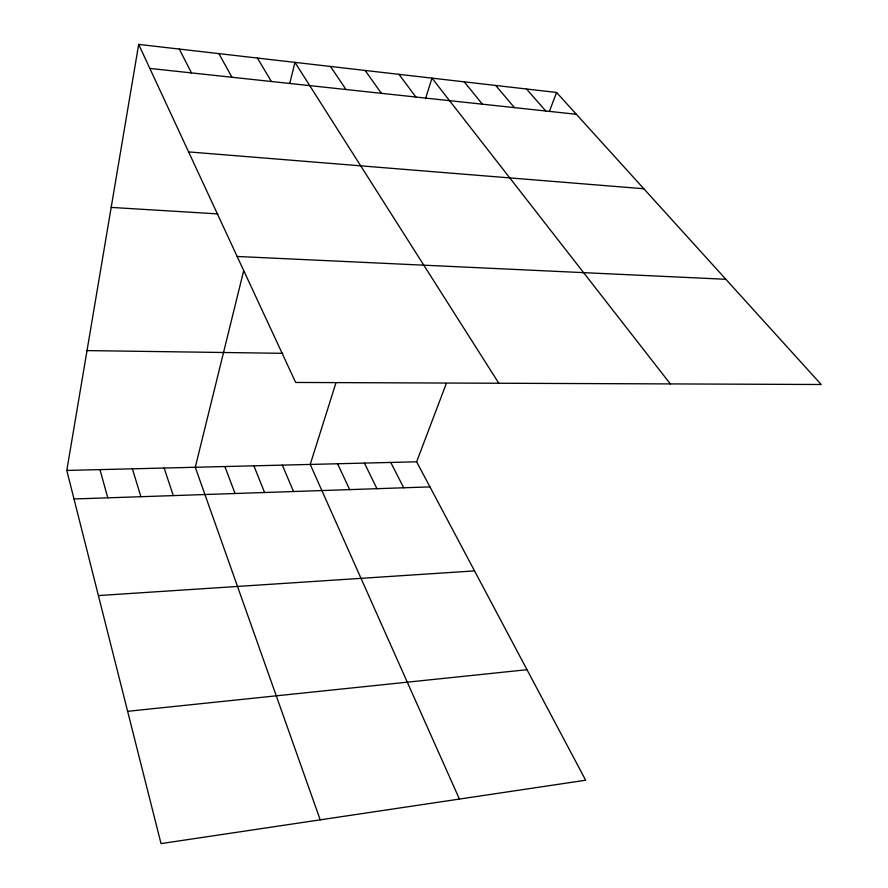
<?xml version="1.0" encoding="UTF-8"?>
<svg xmlns="http://www.w3.org/2000/svg" width="888" height="888" viewBox="0 0 888 888"><rect width="100%" height="100%" fill="white"/><g stroke="black" fill="none" stroke-linecap="round" stroke-linejoin="round"><path stroke-width="1.33" d="M446.298 383.527L416.627 461.804L585.669 780.23L161.028 843.6L66.8 470.44L138.683 44.4L556.576 92.463L821.2 384.504L295.66 382.451L138.683 44.4M243.623 270.929L195.282 467.277L320.213 819.846M289.777 83.417L294.96 62.371L498.812 383.25M335.864 383.105L310.223 464.435L459.407 799.067M425.507 98.701L431.99 78.133L670.34 383.916M549.406 111.389L556.576 92.463M127.628 711.321L526.995 669.707M98.402 595.571L474.547 570.895M74.004 498.978L429.947 486.89M66.8 470.44L416.627 461.804M87.024 350.594L282.861 353.324M237.152 256.466L725.862 279.287M111.178 207.415L217.915 213.908M188.6 151.904L643.822 188.756M149.839 68.431L576.334 114.286M526.495 89.011L545.754 110.989M495.726 85.47L514.452 107.626M464.235 81.851L482.384 104.185M398.967 74.337L415.873 97.025M365.146 70.452L381.374 93.318M330.48 66.467L346.009 89.522M257.42 58.053L271.362 81.496M218.881 53.624L231.957 77.256M390.776 462.448L403.707 487.79M179.321 49.073L191.464 72.905M364.435 463.092L376.956 488.689M337.584 463.758L349.683 489.621M282.329 465.123L293.517 491.53M253.89 465.823L264.58 492.507M224.875 466.544L235.065 493.506M164.169 468.043L173.26 495.604M132.401 468.82L140.881 496.703M99.944 469.619L107.803 497.824"/></g></svg>
